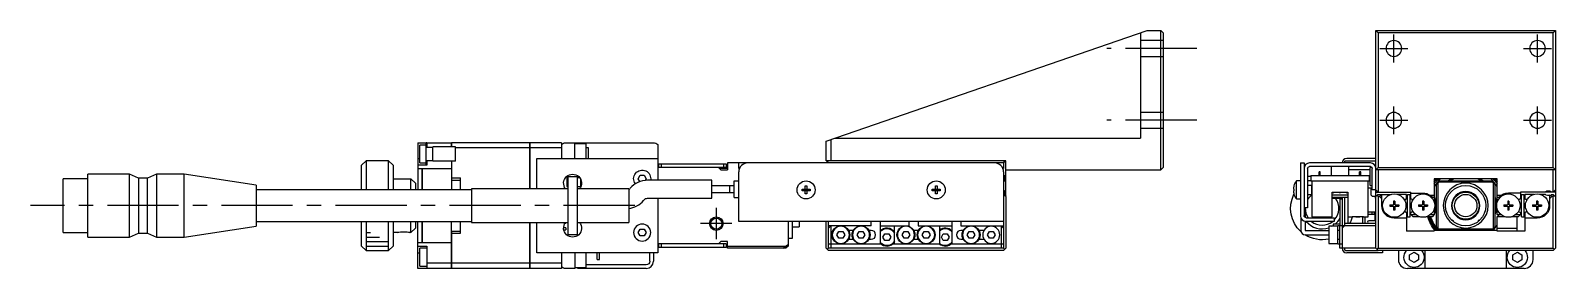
# Model space of a CAD drawing. Extents: x 0 to 693, y -8 to 607.
# Drawn here: x 353.6 to 693.3, y 279.8 to 332.8 of the extents above; entities that cross this region are included whole.
import ezdxf

# ---------------------------------------------------------------- set-up
doc = ezdxf.new("R2010")
doc.units = 0
doc.header["$LTSCALE"] = 0.5
doc.linetypes.add('CENTER', pattern=[50.8, 31.75, -6.35, 6.35, -6.35])
doc.linetypes.add('DASHED', pattern=[19.05, 12.7, -6.35])
for name, color, linetype in [('MSM_CENTER', 1, 'CENTER'), ('MSM_CONTINUOUS', 7, 'CONTINUOUS'), ('MSM_DASHED', 4, 'DASHED'), ('MSM_NARROW', 5, 'CONTINUOUS')]:
    doc.layers.add(name, color=color, linetype=linetype)

msp = doc.modelspace()

# ---------------------------------------------------------------- linework, layer by layer
at = {"layer": 'MSM_CENTER'}
for p, q in [((657.26, 325.69), (657.26, 331.89)), ((689.26, 325.69), (689.26, 331.89)), ((613.34, 328.79), (593.34, 328.79)), ((654.16, 328.79), (660.36, 328.79)), ((686.16, 328.79), (692.36, 328.79)), ((657.26, 309.69), (657.26, 315.89)), ((689.26, 309.69), (689.26, 315.89)), ((613.34, 312.79), (593.34, 312.79)), ((654.16, 312.79), (660.36, 312.79)), ((686.16, 312.79), (692.36, 312.79)), ((488.19, 293.79), (353.6, 293.79)), ((506.34, 293.29), (506.34, 286.29)), ((509.84, 289.79), (502.84, 289.79))]:
    msp.add_line(p, q, dxfattribs=at)
at = {"layer": 'MSM_CONTINUOUS'}
for p, q in [((530.84, 308.17), (602.34, 332.79)), ((600.84, 332.28), (600.84, 308.79)), ((602.34, 332.79), (605.34, 332.79)), ((605.34, 332.79), (605.84, 332.29)), ((605.34, 301.79), (605.34, 332.79)), ((605.84, 332.29), (605.84, 302.29)), ((653.26, 332.79), (653.76, 332.29)), ((653.26, 284.29), (653.26, 332.79)), ((653.26, 332.79), (693.26, 332.79)), ((653.76, 332.29), (653.76, 302.29)), ((692.76, 332.29), (653.76, 332.29)), ((692.76, 332.29), (693.26, 332.79)), ((692.76, 302.29), (692.76, 332.29)), ((693.26, 332.79), (693.26, 284.29)), ((439.84, 307.79), (439.84, 297.29)), ((439.84, 307.79), (447.34, 307.79)), ((440.34, 303.29), (440.34, 307.29)), ((441.74, 307.29), (440.34, 307.29)), ((441.84, 307.79), (441.74, 307.79)), ((441.74, 302.79), (441.74, 307.79)), ((441.74, 306.79), (443.24, 306.79)), ((441.84, 307.79), (441.84, 306.79)), ((448.24, 306.89), (443.24, 306.89)), ((443.24, 303.69), (443.24, 306.89)), ((447.34, 306.89), (447.34, 307.79)), ((447.34, 307.78), (447.35, 307.78)), ((464.84, 307.79), (447.35, 307.79)), ((447.35, 307.79), (447.35, 306.89)), ((448.24, 303.69), (448.24, 306.89)), ((464.84, 306.64), (448.24, 306.64)), ((464.84, 297.54), (464.84, 307.79)), ((464.84, 307.78), (464.85, 307.78)), ((464.84, 306.63), (464.85, 306.63)), ((464.85, 307.79), (464.85, 297.54)), ((471.84, 307.79), (464.85, 307.79)), ((471.84, 306.64), (464.85, 306.64)), ((471.84, 307.79), (471.84, 304.29)), ((472.84, 307.79), (492.34, 307.79)), ((474.84, 304.29), (474.84, 307.79)), ((477.34, 307.54), (474.84, 307.54)), ((477.34, 304.29), (477.34, 307.54)), ((477.34, 306.74), (477.84, 306.74)), ((477.84, 306.74), (477.84, 304.29)), ((493.34, 307.41), (493.34, 299.44)), ((530.84, 303.79), (530.84, 308.17)), ((531.84, 308.52), (531.84, 303.79)), ((532.64, 308.79), (600.84, 308.79)), ((428.34, 303.79), (427.34, 302.79)), ((427.34, 297.29), (427.34, 302.79)), ((428.34, 303.79), (428.34, 297.29)), ((433.34, 303.79), (428.34, 303.79)), ((433.34, 297.29), (433.34, 303.79)), ((434.34, 302.79), (433.34, 303.79)), ((434.34, 302.79), (434.34, 297.29)), ((439.84, 304.29), (440.34, 304.29)), ((441.84, 302.79), (439.84, 302.79)), ((440.34, 303.29), (441.74, 303.29)), ((443.24, 303.79), (441.74, 303.79)), ((441.84, 303.79), (441.84, 302.79)), ((448.24, 303.69), (443.24, 303.69)), ((447.34, 303.69), (447.34, 297.29)), ((447.35, 303.69), (447.35, 299.45)), ((466.34, 304.29), (493.34, 304.29)), ((466.34, 297.54), (466.34, 304.29)), ((493.54, 302.29), (493.54, 303.09)), ((493.54, 303.09), (508.54, 303.09)), ((494.04, 303.09), (494.04, 302.29)), ((508.04, 302.29), (508.04, 303.09)), ((508.54, 303.09), (508.54, 302.29)), ((508.84, 303.29), (508.84, 301.79)), ((570.34, 303.29), (508.84, 303.29)), ((511.34, 302.09), (511.34, 303.29)), ((570.84, 303.79), (530.84, 303.79)), ((531.09, 303.54), (530.84, 303.29)), ((531.34, 303.79), (531.09, 303.54)), ((531.34, 303.29), (531.09, 303.54)), ((570.59, 303.54), (570.34, 303.79)), ((570.59, 303.54), (570.34, 303.29)), ((570.34, 303.29), (570.34, 302.09)), ((570.84, 303.29), (570.59, 303.54)), ((570.84, 296.09), (570.84, 303.79)), ((636.46, 303.29), (637.26, 303.29)), ((636.46, 303.29), (636.46, 291.49)), ((637.26, 303.29), (637.26, 291.59)), ((652.06, 303.29), (638.46, 303.29)), ((652.06, 302.49), (638.46, 302.49)), ((643.26, 302.49), (643.26, 300.49)), ((646.26, 303.59), (646.26, 303.29)), ((646.46, 303.79), (653.26, 303.79)), ((653.26, 304.29), (646.76, 304.29)), ((647.26, 300.49), (647.26, 302.49)), ((360.84, 287.84), (360.84, 299.74)), ((366.34, 299.74), (360.84, 299.74)), ((366.34, 286.79), (366.34, 300.79)), ((375.64, 300.79), (366.34, 300.79)), ((375.64, 286.79), (375.64, 300.79)), ((377.64, 299.94), (375.64, 300.79)), ((377.64, 299.94), (377.64, 287.64)), ((379.64, 299.94), (377.64, 299.94)), ((381.64, 300.79), (379.64, 299.94)), ((379.64, 287.64), (379.64, 299.94)), ((381.64, 300.79), (381.64, 286.79)), ((387.84, 300.79), (381.64, 300.79)), ((387.84, 286.79), (387.84, 300.79)), ((403.84, 298.36), (387.84, 300.79)), ((434.34, 299.79), (438.34, 299.79)), ((438.34, 297.29), (438.34, 299.79)), ((439.34, 298.79), (438.34, 299.79)), ((440.04, 302.02), (439.84, 302.02)), ((440.04, 302.04), (440.04, 302.02)), ((440.04, 302.04), (440.84, 302.04)), ((440.84, 297.29), (440.84, 302.04)), ((440.84, 302.03), (440.85, 302.03)), ((440.85, 302.04), (440.85, 297.29)), ((440.85, 302.04), (447.34, 302.04)), ((447.34, 299.45), (449.34, 299.45)), ((447.35, 299.95), (449.34, 299.95)), ((449.34, 297.29), (449.34, 299.95)), ((473.34, 300.02), (473.02, 300.02)), ((473.02, 300.02), (473.02, 298.02)), ((473.34, 287.29), (473.34, 300.29)), ((473.34, 300.29), (475.34, 300.29)), ((475.34, 300.29), (475.34, 287.29)), ((475.92, 300.02), (475.34, 300.02)), ((476.17, 298.02), (476.17, 299.59)), ((488.97, 299.79), (489.41, 300.54)), ((489.34, 299.15), (488.97, 299.79)), ((489.41, 300.54), (490.27, 300.54)), ((490.27, 300.54), (490.71, 299.79)), ((490.71, 299.79), (490.49, 299.41)), ((505.34, 299.44), (491.02, 299.44)), ((508.54, 302.29), (493.34, 302.29)), ((505.34, 295.44), (505.34, 299.44)), ((507.34, 301.79), (506.84, 302.29)), ((508.84, 302.04), (507.09, 302.04)), ((507.34, 301.79), (508.84, 301.79)), ((510.34, 299.29), (511.34, 299.29)), ((510.34, 295.59), (510.34, 299.29)), ((511.34, 290.29), (511.34, 301.29)), ((570.34, 301.29), (570.34, 284.29)), ((570.34, 300.49), (570.64, 300.49)), ((570.34, 299.29), (570.64, 299.29)), ((570.64, 300.49), (570.64, 299.29)), ((570.84, 301.79), (605.34, 301.79)), ((605.34, 301.79), (605.84, 302.29)), ((635.56, 295.29), (635.56, 299.29)), ((636.46, 299.29), (635.56, 299.29)), ((638.06, 302.09), (638.06, 293.29)), ((638.76, 300.29), (638.06, 300.29)), ((638.76, 299.29), (638.06, 299.29)), ((638.76, 300.49), (638.76, 299.29)), ((638.76, 300.49), (651.76, 300.49)), ((638.76, 299.29), (651.76, 299.29)), ((639.01, 299.29), (639.01, 291.29)), ((640.88, 301.29), (640.63, 301.29)), ((640.63, 300.49), (640.63, 301.29)), ((640.88, 300.49), (640.88, 301.29)), ((651.96, 301.79), (647.26, 301.79)), ((649.88, 301.29), (649.63, 301.29)), ((649.63, 300.49), (649.63, 301.29)), ((649.88, 300.49), (649.88, 301.29)), ((651.51, 291.29), (651.51, 299.29)), ((651.76, 300.49), (651.76, 299.29)), ((651.96, 298.29), (651.96, 302.29)), ((652.41, 302.29), (651.96, 302.29)), ((652.46, 297.29), (652.46, 302.09)), ((653.26, 301.79), (653.76, 302.29)), ((693.26, 301.79), (653.26, 301.79)), ((653.76, 302.29), (692.76, 302.29)), ((653.76, 301.79), (653.76, 296.79)), ((680.26, 299.79), (666.26, 299.79)), ((666.26, 299.79), (666.26, 294.51)), ((667.26, 298.99), (667.06, 298.79)), ((667.26, 298.99), (667.56, 299.29)), ((679.26, 298.99), (667.26, 298.99)), ((667.56, 299.29), (678.96, 299.29)), ((678.96, 299.29), (679.26, 298.99)), ((679.46, 298.79), (679.26, 298.99)), ((680.26, 294.51), (680.26, 299.79)), ((692.76, 302.29), (693.26, 301.79)), ((692.76, 296.79), (692.76, 301.79)), ((403.84, 298.36), (403.84, 289.22)), ((451.84, 297.29), (403.84, 297.29)), ((439.34, 298.79), (439.34, 297.29)), ((451.84, 297.54), (451.84, 290.04)), ((473.34, 297.54), (451.84, 297.54)), ((473.02, 298.02), (473.34, 298.02)), ((475.34, 298.02), (476.17, 298.02)), ((486.84, 297.54), (475.34, 297.54)), ((486.84, 297.54), (486.84, 290.04)), ((487.19, 297.66), (487.06, 297.5)), ((510.34, 298.19), (505.34, 298.19)), ((505.34, 296.69), (510.34, 296.69)), ((509.34, 296.69), (509.34, 298.19)), ((510.34, 295.59), (511.34, 295.59)), ((525.45, 297.47), (526.16, 297.47)), ((525.45, 297.11), (525.45, 297.47)), ((526.16, 297.11), (525.45, 297.11)), ((526.16, 298.18), (526.52, 298.18)), ((526.16, 297.47), (526.16, 298.18)), ((526.17, 297.46), (526.16, 297.47)), ((526.17, 297.12), (526.16, 297.11)), ((526.16, 296.41), (526.16, 297.11)), ((526.52, 296.41), (526.16, 296.41)), ((526.17, 297.46), (526.51, 297.46)), ((526.17, 297.12), (526.17, 297.46)), ((526.51, 297.12), (526.17, 297.12)), ((526.51, 297.46), (526.52, 297.47)), ((526.51, 297.46), (526.51, 297.12)), ((526.51, 297.12), (526.52, 297.11)), ((526.52, 298.18), (526.52, 297.47)), ((526.52, 297.47), (527.23, 297.47)), ((526.52, 297.11), (526.52, 296.41)), ((527.23, 297.11), (526.52, 297.11)), ((527.23, 297.47), (527.23, 297.11)), ((554.45, 297.11), (554.45, 297.47)), ((554.45, 297.47), (555.16, 297.47)), ((555.16, 297.11), (554.45, 297.11)), ((555.16, 298.18), (555.52, 298.18)), ((555.16, 297.47), (555.16, 298.18)), ((555.17, 297.46), (555.16, 297.47)), ((555.17, 297.12), (555.16, 297.11)), ((555.16, 296.41), (555.16, 297.11)), ((555.52, 296.41), (555.16, 296.41)), ((555.17, 297.46), (555.51, 297.46)), ((555.17, 297.12), (555.17, 297.46)), ((555.51, 297.12), (555.17, 297.12)), ((555.51, 297.46), (555.52, 297.47)), ((555.51, 297.46), (555.51, 297.12)), ((555.51, 297.12), (555.52, 297.11)), ((555.52, 298.18), (555.52, 297.47)), ((555.52, 297.47), (556.23, 297.47)), ((555.52, 297.11), (555.52, 296.41)), ((556.23, 297.11), (555.52, 297.11)), ((556.23, 297.47), (556.23, 297.11)), ((570.34, 297.29), (570.84, 296.79)), ((570.84, 296.79), (570.34, 296.79)), ((570.84, 296.59), (570.34, 296.59)), ((570.44, 296.39), (570.34, 296.39)), ((570.84, 295.79), (570.34, 296.29)), ((570.59, 296.04), (570.34, 295.79)), ((570.84, 296.09), (570.74, 295.99)), ((570.74, 296.09), (570.74, 295.89)), ((570.84, 295.79), (570.84, 284.29)), ((634.87, 297.47), (634.99, 297.47)), ((634.99, 297.11), (634.87, 297.11)), ((634.99, 298.18), (634.99, 298.18)), ((634.99, 297.47), (634.99, 297.11)), ((634.99, 296.41), (634.99, 296.4)), ((638.96, 298.29), (638.06, 298.29)), ((638.06, 296.29), (638.96, 296.29)), ((638.96, 296.29), (638.96, 298.29)), ((639.01, 298.24), (638.96, 298.29)), ((638.96, 296.29), (639.01, 296.34)), ((643.51, 296.79), (647.01, 296.79)), ((643.51, 291.29), (643.51, 296.79)), ((647.01, 296.09), (643.51, 296.09)), ((647.01, 295.59), (643.51, 295.59)), ((645.76, 295.51), (645.76, 284.29)), ((646.26, 295.59), (646.26, 289.29)), ((647.01, 296.79), (647.01, 289.79)), ((651.51, 297.79), (652.46, 297.79)), ((651.96, 298.29), (652.46, 298.29)), ((652.18, 296.22), (652.18, 297.79)), ((652.53, 295.82), (652.21, 296.15)), ((653.26, 297.29), (652.46, 297.29)), ((653.26, 295.8), (652.6, 295.8)), ((653.07, 295.8), (653.07, 295.69)), ((653.26, 297.29), (653.76, 296.79)), ((653.26, 296.79), (661.06, 296.79)), ((653.76, 296.29), (653.26, 295.79)), ((653.76, 295.79), (653.51, 296.04)), ((653.76, 296.29), (656.65, 296.29)), ((653.76, 295.79), (653.76, 284.29)), ((654.06, 295.79), (653.76, 295.79)), ((654.56, 296.15), (654.06, 295.79)), ((654.06, 295.79), (654.56, 295.29)), ((654.56, 293.79), (654.56, 296.29)), ((660.06, 296.29), (658.07, 296.29)), ((660.06, 295.34), (660.06, 296.29)), ((660.26, 296.29), (660.86, 296.29)), ((660.26, 291.29), (660.26, 296.29)), ((660.86, 291.29), (660.86, 296.29)), ((661.06, 295.34), (661.06, 296.79)), ((661.06, 296.59), (663.76, 296.59)), ((665.36, 296.09), (666.26, 296.09)), ((666.26, 295.59), (665.9, 295.59)), ((666.76, 298.49), (667.06, 298.79)), ((666.76, 289.09), (666.76, 298.49)), ((667.06, 298.79), (667.06, 288.79)), ((672.2, 296.76), (672.2, 296.76)), ((679.46, 288.79), (679.46, 298.79)), ((679.46, 298.79), (679.76, 298.49)), ((679.76, 298.49), (679.76, 289.09)), ((680.26, 296.09), (681.16, 296.09)), ((680.61, 295.59), (680.26, 295.59)), ((685.46, 296.59), (682.76, 296.59)), ((693.26, 296.79), (685.46, 296.79)), ((685.46, 296.79), (685.46, 295.34)), ((685.66, 291.29), (685.66, 296.29)), ((685.66, 296.29), (686.26, 296.29)), ((686.26, 291.29), (686.26, 296.29)), ((686.46, 296.29), (686.46, 295.34)), ((688.45, 296.29), (686.46, 296.29)), ((691, 296.29), (689.87, 296.29)), ((691.96, 296.09), (692.01, 296.11)), ((691.96, 296.09), (691.96, 293.79)), ((691.96, 295.29), (692.46, 295.79)), ((692.46, 295.79), (692.01, 296.11)), ((692.32, 296.29), (692.76, 296.29)), ((692.76, 295.79), (692.46, 295.79)), ((692.76, 296.79), (693.26, 297.29)), ((692.76, 296.29), (693.26, 295.79)), ((693.01, 296.04), (692.76, 295.79)), ((692.76, 284.29), (692.76, 295.79)), ((490.13, 294.93), (490.26, 295.09)), ((491.02, 295.44), (505.34, 295.44)), ((493.34, 295.44), (493.34, 283.29)), ((635.56, 295.29), (636.46, 295.29)), ((638.06, 293.29), (637.26, 293.29)), ((637.51, 293.29), (637.51, 291.16)), ((643.51, 295.44), (645.26, 295.44)), ((645.26, 295.29), (645.26, 289.29)), ((645.26, 295.29), (645.76, 295.29)), ((653.26, 292.37), (651.51, 292.37)), ((652.36, 292.37), (652.36, 291.87)), ((652.86, 292.37), (652.86, 291.87)), ((656.36, 293.94), (656.36, 293.65)), ((656.36, 293.94), (657.15, 293.94)), ((656.36, 293.65), (657.15, 293.65)), ((656.89, 293.94), (656.89, 293.65)), ((657.5, 294.79), (657.21, 294.79)), ((657.21, 294.79), (657.21, 294)), ((657.21, 294.26), (657.5, 294.26)), ((657.21, 293.59), (657.21, 292.79)), ((657.21, 293.32), (657.5, 293.32)), ((657.5, 292.79), (657.21, 292.79)), ((657.5, 294.79), (657.5, 294)), ((657.5, 293.59), (657.5, 292.79)), ((657.56, 293.94), (658.36, 293.94)), ((657.56, 293.65), (658.36, 293.65)), ((657.83, 293.65), (657.83, 293.94)), ((658.36, 293.94), (658.36, 293.65)), ((659.8, 295.19), (660.06, 295.34)), ((660.06, 292.24), (659.8, 292.39)), ((660.06, 292.24), (660.06, 288.09)), ((661.06, 295.34), (661.28, 295.21)), ((661.36, 292.41), (661.06, 292.24)), ((661.06, 291.79), (661.06, 292.24)), ((662.76, 293.94), (663.55, 293.94)), ((662.76, 293.94), (662.76, 293.65)), ((662.76, 293.65), (663.55, 293.65)), ((663.29, 293.94), (663.29, 293.65)), ((663.9, 294.79), (663.61, 294.79)), ((663.61, 294.79), (663.61, 294)), ((663.61, 294.26), (663.9, 294.26)), ((663.61, 293.59), (663.61, 292.79)), ((663.61, 293.32), (663.9, 293.32)), ((663.9, 292.79), (663.61, 292.79)), ((663.9, 294.79), (663.9, 294)), ((663.9, 293.59), (663.9, 292.79)), ((663.96, 293.94), (664.76, 293.94)), ((663.96, 293.65), (664.76, 293.65)), ((664.23, 293.65), (664.23, 293.94)), ((664.76, 293.94), (664.76, 293.65)), ((666.26, 293.08), (666.26, 291.79)), ((670.4, 295.1), (670.46, 295.17)), ((670.46, 292.42), (670.4, 292.48)), ((670.46, 295.24), (670.46, 295.17)), ((670.46, 292.42), (670.46, 292.35)), ((680.26, 291.79), (680.26, 293.08)), ((681.76, 293.94), (681.76, 293.65)), ((681.76, 293.94), (682.55, 293.94)), ((681.76, 293.65), (682.55, 293.65)), ((682.29, 293.94), (682.29, 293.65)), ((682.9, 294.79), (682.61, 294.79)), ((682.61, 294.79), (682.61, 294)), ((682.61, 294.26), (682.9, 294.26)), ((682.61, 293.59), (682.61, 292.79)), ((682.61, 293.32), (682.9, 293.32)), ((682.9, 292.79), (682.61, 292.79)), ((682.9, 294.79), (682.9, 294)), ((682.9, 293.59), (682.9, 292.79)), ((682.96, 293.94), (683.76, 293.94)), ((682.96, 293.65), (683.76, 293.65)), ((683.23, 293.65), (683.23, 293.94)), ((683.76, 293.94), (683.76, 293.65)), ((685.16, 292.41), (685.46, 292.24)), ((685.46, 295.34), (685.24, 295.21)), ((685.46, 292.24), (685.46, 291.79)), ((686.46, 295.34), (686.72, 295.19)), ((686.72, 292.39), (686.46, 292.24)), ((686.46, 292.24), (686.46, 288.09)), ((688.16, 293.94), (688.16, 293.65)), ((688.16, 293.94), (688.95, 293.94)), ((688.16, 293.65), (688.95, 293.65)), ((688.69, 293.94), (688.69, 293.65)), ((689.3, 294.79), (689.01, 294.79)), ((689.01, 294.79), (689.01, 294)), ((689.01, 294.26), (689.3, 294.26)), ((689.01, 293.59), (689.01, 292.79)), ((689.01, 293.32), (689.3, 293.32)), ((689.3, 292.79), (689.01, 292.79)), ((689.3, 294.79), (689.3, 294)), ((689.3, 293.59), (689.3, 292.79)), ((689.36, 293.94), (690.16, 293.94)), ((689.36, 293.65), (690.16, 293.65)), ((689.63, 293.65), (689.63, 293.94)), ((690.16, 293.94), (690.16, 293.65)), ((387.84, 286.79), (403.84, 289.22)), ((403.84, 290.29), (451.84, 290.29)), ((427.34, 284.79), (427.34, 290.29)), ((428.34, 290.29), (428.34, 283.79)), ((433.34, 283.79), (433.34, 290.29)), ((434.34, 290.29), (434.34, 284.79)), ((438.34, 287.79), (438.34, 290.29)), ((438.34, 287.79), (439.34, 288.79)), ((439.34, 290.29), (439.34, 288.79)), ((439.84, 279.79), (439.84, 290.29)), ((440.84, 285.54), (440.84, 290.29)), ((440.85, 290.29), (440.85, 285.54)), ((447.34, 279.79), (447.34, 290.29)), ((449.34, 287.64), (449.34, 290.29)), ((451.84, 290.04), (473.34, 290.04)), ((464.84, 279.79), (464.84, 290.04)), ((464.85, 290.04), (464.85, 279.79)), ((466.34, 283.29), (466.34, 290.04)), ((472.84, 288.87), (472.34, 288.87)), ((472.65, 289.87), (472.84, 289.87)), ((472.84, 290.04), (472.84, 289.87)), ((472.84, 288.87), (472.84, 288.37)), ((475.34, 290.04), (486.84, 290.04)), ((570.34, 290.29), (511.34, 290.29)), ((522.34, 290.29), (522.34, 284.79)), ((523.34, 286.54), (523.34, 290.29)), ((523.34, 289.04), (524.84, 289.04)), ((524.84, 290.29), (524.84, 289.04)), ((530.84, 284.29), (530.84, 290.29)), ((531.34, 284.29), (531.34, 290.29)), ((531.34, 288.79), (531.84, 289.29)), ((540.84, 289.29), (531.34, 289.29)), ((531.84, 289.29), (531.84, 284.29)), ((540.84, 289.29), (540.84, 290.29)), ((542.84, 290.29), (542.84, 285.29)), ((542.84, 289.29), (549.34, 289.29)), ((546.04, 285.29), (546.04, 289.29)), ((549.34, 289.29), (549.34, 290.29)), ((551.34, 290.29), (551.34, 289.29)), ((551.34, 289.29), (558.84, 289.29)), ((556.04, 289.29), (556.04, 285.29)), ((558.84, 290.29), (558.84, 285.29)), ((560.84, 290.29), (560.84, 289.29)), ((560.84, 289.29), (570.34, 289.29)), ((569.84, 284.29), (569.84, 289.29)), ((569.84, 289.29), (570.34, 288.79)), ((636.51, 291.15), (636.51, 288.29)), ((637.51, 290.3), (637.51, 288.29)), ((643.96, 290.29), (637.66, 290.29)), ((637.76, 291.09), (643.96, 291.09)), ((639.01, 291.29), (643.51, 291.29)), ((642.76, 289.19), (642.76, 285.39)), ((644.76, 289.19), (642.76, 289.19)), ((643.76, 289.69), (643.76, 289.19)), ((645.26, 289.69), (643.76, 289.69)), ((643.96, 291.09), (643.96, 290.29)), ((644.76, 285.29), (644.76, 289.29)), ((653.26, 289.29), (644.76, 289.29)), ((645.26, 285.29), (645.26, 289.29)), ((645.76, 288.79), (646.26, 289.29)), ((653.26, 289.79), (646.26, 289.79)), ((647.01, 291.29), (648.01, 291.29)), ((648.01, 291.29), (648.01, 291.39)), ((648.01, 291.39), (650.51, 291.39)), ((648.81, 291.39), (648.81, 291.29)), ((648.81, 291.29), (649.71, 291.29)), ((649.18, 291.39), (649.18, 291.29)), ((649.33, 291.39), (649.33, 291.29)), ((649.71, 291.39), (649.71, 291.29)), ((650.36, 289.79), (650.36, 291.39)), ((650.51, 291.29), (650.51, 291.39)), ((650.51, 291.29), (651.51, 291.29)), ((650.86, 289.79), (650.86, 291.29)), ((651.51, 291.87), (653.26, 291.87)), ((653.26, 290.37), (651.66, 290.37)), ((651.66, 289.87), (653.26, 289.87)), ((653.06, 290.37), (653.06, 291.87)), ((653.06, 289.79), (653.06, 289.87)), ((660.06, 290.99), (657.36, 290.99)), ((660.26, 291.29), (660.86, 291.29)), ((661.56, 291.29), (661.06, 291.79)), ((661.06, 291.79), (662.1, 291.79)), ((663.05, 291.29), (661.56, 291.29)), ((665.76, 291.29), (664.47, 291.29)), ((665.42, 291.79), (666.26, 291.79)), ((666.26, 291.79), (665.76, 291.29)), ((667.06, 288.79), (666.76, 289.09)), ((667.06, 288.79), (667.26, 288.59)), ((670.1, 290.59), (670.28, 290.59)), ((670.51, 290.37), (670.28, 290.59)), ((670.51, 290.37), (670.34, 290.37)), ((670.51, 290.23), (670.51, 290.37)), ((672.2, 290.83), (672.2, 290.83)), ((676.23, 290.59), (676.01, 290.37)), ((676.01, 290.37), (676.01, 290.23)), ((676.18, 290.37), (676.01, 290.37)), ((676.23, 290.59), (676.42, 290.59)), ((679.26, 288.59), (679.46, 288.79)), ((679.76, 289.09), (679.46, 288.79)), ((682.05, 291.29), (680.21, 291.29)), ((680.21, 291.29), (680.21, 288.29)), ((680.21, 288.79), (684.71, 288.79)), ((680.76, 291.29), (680.26, 291.79)), ((680.26, 291.79), (681.1, 291.79)), ((684.96, 291.29), (683.47, 291.29)), ((684.42, 291.79), (685.46, 291.79)), ((684.71, 288.09), (684.71, 291.29)), ((685.46, 291.79), (684.96, 291.29)), ((685.66, 291.29), (686.26, 291.29)), ((689.16, 290.99), (686.46, 290.99)), ((360.84, 287.84), (366.34, 287.84)), ((366.34, 286.79), (375.64, 286.79)), ((375.64, 286.79), (377.64, 287.64)), ((377.64, 287.64), (379.64, 287.64)), ((379.64, 287.64), (381.64, 286.79)), ((381.64, 286.79), (387.84, 286.79)), ((435.59, 287.79), (434.34, 287.79)), ((438.34, 287.79), (438.09, 287.79)), ((438.1, 287.85), (438.34, 287.79)), ((439.84, 285.56), (440.04, 285.56)), ((440.04, 285.56), (440.04, 285.54)), ((440.84, 285.54), (440.04, 285.54)), ((440.84, 285.55), (440.85, 285.55)), ((447.34, 285.54), (440.85, 285.54)), ((447.34, 288.14), (449.34, 288.14)), ((447.35, 288.14), (447.35, 279.79)), ((447.35, 287.64), (449.34, 287.64)), ((472.38, 288.37), (472.84, 288.37)), ((475.34, 287.29), (473.34, 287.29)), ((488.97, 287.79), (489.41, 288.54)), ((489.41, 287.04), (488.97, 287.79)), ((489.41, 288.54), (490.27, 288.54)), ((490.27, 287.04), (489.41, 287.04)), ((490.27, 288.54), (490.71, 287.79)), ((490.71, 287.79), (490.27, 287.04)), ((506.84, 285.29), (507.34, 285.79)), ((508.84, 285.79), (507.34, 285.79)), ((508.84, 284.29), (508.84, 285.79)), ((522.34, 286.54), (523.34, 286.54)), ((533.22, 287.29), (533.66, 288.04)), ((533.66, 286.54), (533.22, 287.29)), ((533.66, 288.04), (534.52, 288.04)), ((534.52, 286.54), (533.66, 286.54)), ((534.52, 288.04), (534.96, 287.29)), ((534.96, 287.29), (534.52, 286.54)), ((536.86, 288.29), (535.82, 288.29)), ((535.82, 286.29), (536.86, 286.29)), ((537.72, 287.29), (538.16, 288.04)), ((538.16, 286.54), (537.72, 287.29)), ((538.16, 288.04), (539.02, 288.04)), ((539.02, 286.54), (538.16, 286.54)), ((539.02, 288.04), (539.46, 287.29)), ((539.46, 287.29), (539.02, 286.54)), ((540.84, 288.29), (540.32, 288.29)), ((540.32, 286.29), (540.84, 286.29)), ((543.47, 286.79), (543.91, 287.54)), ((543.91, 286.04), (543.47, 286.79)), ((543.91, 287.54), (544.77, 287.54)), ((544.77, 286.04), (543.91, 286.04)), ((544.77, 287.54), (545.21, 286.79)), ((545.21, 286.79), (544.77, 286.04)), ((547.72, 287.29), (548.16, 288.04)), ((548.16, 286.54), (547.72, 287.29)), ((548.16, 288.04), (549.02, 288.04)), ((549.02, 286.54), (548.16, 286.54)), ((549.02, 288.04), (549.46, 287.29)), ((549.46, 287.29), (549.02, 286.54)), ((551.36, 288.29), (550.32, 288.29)), ((550.32, 286.29), (551.36, 286.29)), ((552.22, 287.29), (552.66, 288.04)), ((552.66, 286.54), (552.22, 287.29)), ((552.66, 288.04), (553.52, 288.04)), ((553.52, 286.54), (552.66, 286.54)), ((553.52, 288.04), (553.96, 287.29)), ((553.96, 287.29), (553.52, 286.54)), ((556.47, 286.79), (556.91, 287.54)), ((556.91, 286.04), (556.47, 286.79)), ((556.91, 287.54), (557.77, 287.54)), ((557.77, 286.04), (556.91, 286.04)), ((557.77, 287.54), (558.21, 286.79)), ((558.21, 286.79), (557.77, 286.04)), ((561.36, 288.29), (560.84, 288.29)), ((560.84, 286.29), (561.36, 286.29)), ((562.22, 287.29), (562.66, 288.04)), ((562.66, 286.54), (562.22, 287.29)), ((562.66, 288.04), (563.52, 288.04)), ((563.52, 286.54), (562.66, 286.54)), ((563.52, 288.04), (563.96, 287.29)), ((563.96, 287.29), (563.52, 286.54)), ((565.97, 288.29), (564.82, 288.29)), ((564.82, 286.29), (565.97, 286.29)), ((566.72, 287.29), (567.16, 288.04)), ((567.16, 286.54), (566.72, 287.29)), ((567.16, 288.04), (568.02, 288.04)), ((568.02, 286.54), (567.16, 286.54)), ((568.02, 288.04), (568.46, 287.29)), ((568.46, 287.29), (568.02, 286.54)), ((637.51, 288.29), (642.76, 288.29)), ((637.51, 287.29), (642.76, 287.29)), ((642.76, 285.39), (644.76, 285.39)), ((645.26, 288.29), (644.76, 288.29)), ((644.76, 286.29), (645.26, 286.29)), ((666.26, 288.09), (660.06, 288.09)), ((680.26, 288.29), (666.26, 288.29)), ((666.26, 288.09), (666.26, 288.29)), ((667.26, 288.59), (679.26, 288.59)), ((667.56, 288.29), (667.26, 288.59)), ((679.26, 288.59), (678.96, 288.29)), ((680.26, 288.09), (680.26, 288.29)), ((686.46, 288.09), (680.26, 288.09)), ((427.34, 284.79), (428.34, 283.79)), ((428.34, 283.79), (433.34, 283.79)), ((433.34, 283.79), (434.34, 284.79)), ((439.84, 284.79), (441.84, 284.79)), ((439.84, 283.29), (440.34, 283.29)), ((440.34, 280.29), (440.34, 284.29)), ((441.84, 284.29), (440.34, 284.29)), ((441.84, 284.79), (441.84, 279.79)), ((493.34, 283.29), (466.34, 283.29)), ((471.84, 283.29), (471.84, 279.79)), ((474.84, 283.29), (474.84, 279.79)), ((477.34, 280.04), (477.34, 283.29)), ((479.84, 281.79), (479.84, 283.29)), ((480.34, 281.79), (480.34, 283.29)), ((491.54, 281.39), (491.54, 283.29)), ((492.34, 283.29), (492.34, 281.39)), ((508.54, 285.29), (493.34, 285.29)), ((508.54, 284.49), (493.34, 284.49)), ((493.54, 284.49), (493.54, 285.29)), ((494.04, 285.29), (494.04, 284.49)), ((508.04, 284.49), (508.04, 285.29)), ((508.54, 285.29), (508.54, 284.49)), ((508.84, 284.79), (521.73, 284.79)), ((521.84, 284.29), (508.84, 284.29)), ((521.23, 284.29), (521.73, 284.79)), ((521.73, 284.79), (522.34, 285.1)), ((522.34, 284.79), (521.84, 284.29)), ((530.84, 284.29), (531.09, 284.04)), ((531.09, 284.04), (531.34, 284.29)), ((531.09, 284.04), (531.34, 283.79)), ((531.34, 285.29), (543.02, 285.29)), ((570.34, 284.29), (531.34, 284.29)), ((570.34, 283.79), (531.34, 283.79)), ((545.66, 285.29), (556.04, 285.29)), ((558.66, 285.29), (570.34, 285.29)), ((570.34, 283.79), (570.84, 284.29)), ((570.34, 284.29), (570.59, 284.04)), ((644.76, 285.29), (645.76, 285.29)), ((645.26, 284.29), (645.26, 285.29)), ((653.26, 284.29), (645.26, 284.29)), ((646.26, 284.29), (646.26, 283.99)), ((646.46, 283.79), (653.76, 283.79)), ((654.76, 283.29), (646.76, 283.29)), ((653.26, 284.29), (653.76, 283.79)), ((653.51, 284.04), (653.76, 284.29)), ((653.76, 284.29), (692.76, 284.29)), ((692.76, 283.79), (653.76, 283.79)), ((654.76, 283.79), (654.76, 283.29)), ((658.26, 283.79), (658.26, 281.79)), ((660.76, 282.87), (661.76, 283.45)), ((660.76, 281.72), (660.76, 282.87)), ((661.76, 283.45), (662.76, 282.87)), ((662.76, 282.87), (662.76, 281.72)), ((664.26, 279.79), (664.26, 283.79)), ((682.26, 283.79), (682.26, 279.79)), ((683.76, 282.87), (684.76, 283.45)), ((683.76, 281.72), (683.76, 282.87)), ((684.76, 283.45), (685.76, 282.87)), ((685.76, 282.87), (685.76, 281.72)), ((688.26, 281.79), (688.26, 283.79)), ((693.26, 284.29), (692.76, 283.79)), ((692.76, 284.29), (693.01, 284.04)), ((447.34, 279.79), (439.84, 279.79)), ((440.34, 280.29), (441.84, 280.29)), ((447.34, 280.95), (441.84, 280.95)), ((447.34, 280.95), (447.35, 280.95)), ((447.34, 279.8), (447.35, 279.8)), ((464.84, 280.95), (447.35, 280.95)), ((464.84, 279.79), (447.35, 279.79)), ((464.84, 280.95), (464.85, 280.95)), ((464.84, 279.8), (464.85, 279.8)), ((471.84, 280.95), (464.85, 280.95)), ((471.84, 279.79), (464.85, 279.79)), ((474.84, 279.79), (472.84, 279.79)), ((474.84, 280.04), (477.34, 280.04)), ((475.54, 279.79), (475.54, 280.04)), ((490.74, 279.79), (475.54, 279.79)), ((476.04, 280.04), (476.04, 279.79)), ((490.74, 280.59), (477.34, 280.59)), ((479.84, 281.79), (480.34, 281.79)), ((664.26, 279.79), (660.26, 279.79)), ((661.76, 281.14), (660.76, 281.72)), ((662.76, 281.72), (661.76, 281.14)), ((682.26, 279.79), (664.26, 279.79)), ((686.26, 279.79), (682.26, 279.79)), ((684.76, 281.14), (683.76, 281.72)), ((685.76, 281.72), (684.76, 281.14))]:
    msp.add_line(p, q, dxfattribs=at)
at = {"layer": 'MSM_CONTINUOUS', "extrusion": (0, 0, -1)}
for centre, radius in [((-657.26, 328.79), 1.75), ((-689.26, 328.79), 1.75), ((-657.26, 312.79), 1.75), ((-689.26, 312.79), 1.75), ((-673.26, 293.79), 5), ((-673.26, 293.79), 3.15), ((-489.84, 287.79), 1.9), ((-534.09, 287.29), 1.9), ((-538.59, 287.29), 1.9), ((-548.59, 287.29), 1.9), ((-553.09, 287.29), 1.9), ((-563.09, 287.29), 1.9), ((-567.59, 287.29), 1.9)]:
    msp.add_circle(centre, radius, dxfattribs=at)
at = {"layer": 'MSM_CONTINUOUS'}
for centre, radius in [((526.34, 297.29), 2), ((555.34, 297.29), 2), ((657.36, 293.79), 2.6), ((663.76, 293.79), 2.6), ((673.26, 293.79), 4.5), ((673.26, 293.79), 3), ((682.76, 293.79), 2.6), ((689.16, 293.79), 2.6), ((506.34, 289.79), 1.23), ((534.09, 287.29), 2), ((538.59, 287.29), 2), ((548.59, 287.29), 2), ((553.09, 287.29), 2), ((563.09, 287.29), 2)]:
    msp.add_circle(centre, radius, dxfattribs=at)
at = {"layer": 'MSM_CONTINUOUS', "extrusion": (0, 0, -1)}
for centre, radius, start, end in [((-472.84, 306.29), 1.5, 48.1897, 90), ((-492.34, 306.29), 1.5, 90, 131.8103), ((-638.46, 302.09), 0.4, 0, 90), ((-646.46, 303.59), 0.2, 0, 90), ((-652.06, 302.09), 0.4, 90, 180), ((-474.34, 298.79), 2, 321.3178, 218.6822), ((-489.84, 299.79), 1.9, 323.006, 190.6151), ((-673.26, 293.79), 8.5, 34.5603, 44.9009), ((-673.26, 293.79), 9, 38.9424, 41.8103), ((-673.26, 293.79), 8.8, 37.3018, 42.9859), ((-673.26, 293.79), 6.8, 53.9811, 61.9275), ((-673.26, 293.79), 6.8, 118.0725, 126.0189), ((-673.26, 293.79), 8.5, 135.0991, 145.4397), ((-673.26, 293.79), 8.8, 137.0141, 142.6982), ((-673.26, 293.79), 9, 138.1897, 141.0576), ((-486.3, 298.14), 1, 220, 237.233), ((-641.26, 293.19), 7, 312.2949, 26.6927), ((-645.26, 297.44), 2, 247.6684, 292.3316), ((-652.28, 296.22), 0.1, 315, 0), ((-652.6, 295.9), 0.1, 270, 315), ((-663.76, 293.79), 2.8, 90, 124.7719), ((-673.26, 293.79), 6.8, 342.9174, 17.0826), ((-673.26, 293.79), 6.8, 162.9174, 197.0826), ((-691.66, 297.04), 1, 252.5424, 311.4096), ((-491.02, 294.44), 1, 40, 90), ((-657.36, 293.79), 2.8, 270, 0), ((-657.15, 294), 0.06, 180, 270), ((-657.15, 293.59), 0.06, 90, 180), ((-657.56, 294), 0.06, 270, 0), ((-657.56, 293.59), 0.06, 0, 90), ((-660.67, 293.68), 1.75, 52.994, 60), ((-660.67, 293.91), 1.75, 300, 307.006), ((-660.44, 293.68), 1.75, 118.6217, 127.006), ((-660.44, 293.91), 1.75, 232.994, 238.6217), ((-663.55, 294), 0.06, 180, 270), ((-663.55, 293.59), 0.06, 90, 180), ((-663.96, 294), 0.06, 270, 0), ((-663.96, 293.59), 0.06, 0, 90), ((-682.55, 294), 0.06, 180, 270), ((-682.55, 293.59), 0.06, 90, 180), ((-682.96, 294), 0.06, 270, 0), ((-682.96, 293.59), 0.06, 0, 90), ((-685.84, 293.68), 1.75, 120, 127.006), ((-685.84, 293.91), 1.75, 232.994, 240), ((-688.95, 294), 0.06, 180, 270), ((-688.95, 293.59), 0.06, 90, 180), ((-689.16, 293.79), 2.8, 180, 270), ((-689.36, 294), 0.06, 270, 0), ((-689.36, 293.59), 0.06, 0, 90), ((-474.34, 288.79), 2, 141.3178, 38.6822), ((-544.34, 286.79), 1.9, 37.8636, 153.4747), ((-557.34, 286.79), 1.9, 46.8264, 142.1363), ((-637.76, 291.59), 0.5, 270, 0), ((-641.26, 293.19), 7, 194.9006, 209.0593), ((-673.26, 293.79), 8.8, 321.3178, 343.4955), ((-673.26, 293.79), 8.5, 319.6798, 342.8954), ((-475.64, 287.13), 0.2, 359.1937, 104.9256), ((-544.34, 286.79), 1.9, 206.5254, 322.1364), ((-557.34, 286.79), 1.9, 217.8636, 313.1736), ((-641.26, 293.19), 7, 257.6264, 302.5592), ((-673.26, 293.79), 8.8, 217.8357, 218.6822), ((-646.46, 283.99), 0.2, 270, 0), ((-661.76, 282.29), 2.25, 138.1897, 41.8103), ((-684.76, 282.29), 2.25, 138.1897, 41.8103), ((-472.84, 281.29), 1.5, 270, 311.8103), ((-490.74, 281.39), 0.8, 180, 270)]:
    msp.add_arc(centre, radius, start, end, dxfattribs=at)
at = {"layer": 'MSM_CONTINUOUS'}
for centre, radius, start, end in [((513.34, 301.29), 2, 90, 180), ((568.34, 301.29), 2, 0, 90), ((638.46, 302.09), 1.2, 90, 180), ((646.76, 303.29), 1, 90, 180), ((652.06, 302.09), 1.2, 0, 90), ((491.02, 294.44), 5, 90, 140), ((638.06, 297.29), 3.2, 141.3178, 163.8775), ((673.26, 293.79), 8.2, 132.9703, 148.6119), ((673.26, 293.79), 6.5, 112.6199, 122.2042), ((673.26, 293.79), 6.5, 57.7958, 67.3801), ((673.26, 293.79), 8.2, 31.3881, 47.0297), ((570.44, 296.09), 0.3, 0, 90), ((638.06, 297.29), 3.19, 163.8933, 176.7703), ((638.06, 297.29), 3.19, 183.2297, 196.1067), ((638.06, 297.29), 3.2, 196.1225, 218.6822), ((641.26, 293.19), 3.75, 126.8699, 148.5761), ((643.76, 296.89), 0.25, 203.5782, 336.4218), ((645.26, 296.89), 0.25, 203.5782, 336.4218), ((646.76, 296.89), 0.25, 203.5782, 336.4218), ((653.4, 295.69), 0.33, 180, 244.8973), ((663.76, 293.79), 2.8, 40.0052, 55.2281), ((682.76, 293.79), 2.8, 90, 139.9948), ((691.66, 296.04), 1, 48.5904, 131.4096), ((486.3, 298.14), 5, 276.2141, 320), ((641.26, 293.19), 3.75, 178.4719, 214.0558), ((641.26, 293.19), 3.75, 316.0545, 36.8699), ((641.26, 293.19), 4.57, 27.356, 29.4946), ((660.56, 293.79), 1.59, 100.8931, 126.1972), ((660.56, 293.79), 1.59, 233.8028, 259.1069), ((660.56, 293.79), 1.59, 53.8028, 79.1069), ((660.56, 293.79), 1.59, 280.8931, 306.1972), ((685.96, 293.79), 1.59, 100.8931, 126.1972), ((686.07, 293.68), 1.75, 118.6217, 127.006), ((686.07, 293.91), 1.75, 232.994, 238.6217), ((685.96, 293.79), 1.59, 233.8028, 259.1069), ((685.96, 293.79), 1.59, 53.8028, 79.1069), ((685.96, 293.79), 1.59, 280.8931, 306.1972), ((544.34, 286.79), 2, 31.7883, 138.5904), ((557.34, 286.79), 2, 41.4096, 130.5416), ((637.66, 291.49), 1.2, 180, 270), ((641.26, 293.19), 4.57, 219.3884, 289.1612), ((641.26, 293.19), 3.75, 230.6542, 309.3458), ((641.26, 293.19), 4.57, 298.9226, 303.1646), ((641.26, 293.19), 4.57, 310.0161, 331.0773), ((651.66, 290.12), 0.25, 90, 270), ((673.26, 293.79), 8.5, 197.1046, 220.3202), ((673.26, 293.79), 8.2, 197.7508, 222.1236), ((673.26, 293.79), 8.2, 317.8764, 327.9474), ((436.84, 281.92), 6, 77.976, 102.024), ((540.84, 287.29), 1, 270, 90), ((544.34, 286.79), 2, 221.4096, 328.2117), ((557.34, 286.79), 2, 228.5904, 318.5904), ((560.84, 287.29), 1, 90, 270), ((637.51, 288.29), 1, 180, 270), ((646.76, 284.29), 1, 180, 270), ((490.74, 281.39), 1.6, 270, 0), ((660.26, 281.79), 2, 180, 270), ((686.26, 281.79), 2, 270, 0)]:
    msp.add_arc(centre, radius, start, end, dxfattribs=at)
at = {"layer": 'MSM_DASHED'}
for p, q in [((605.84, 330.54), (600.84, 330.54)), ((600.84, 327.04), (605.84, 327.04)), ((605.84, 314.54), (600.84, 314.54)), ((600.84, 311.04), (605.84, 311.04))]:
    msp.add_line(p, q, dxfattribs=at)
at = {"layer": 'MSM_NARROW'}
for p, q in [((428.34, 287.79), (429.34, 287.79)), ((428.34, 286.79), (431.34, 286.79)), ((428.34, 285.79), (433.34, 285.79)), ((428.34, 284.79), (433.34, 284.79))]:
    msp.add_line(p, q, dxfattribs=at)
for centre, radius in [((673.26, 293.79), 2.5), ((506.34, 289.79), 1.5)]:
    msp.add_circle(centre, radius, dxfattribs=at)
at = {"layer": 'MSM_NARROW', "extrusion": (0, 0, -1)}
msp.add_arc((-436.84, 282), 5.98, 75.5018, 102.2103, dxfattribs=at)

doc.saveas('drawing.dxf')
